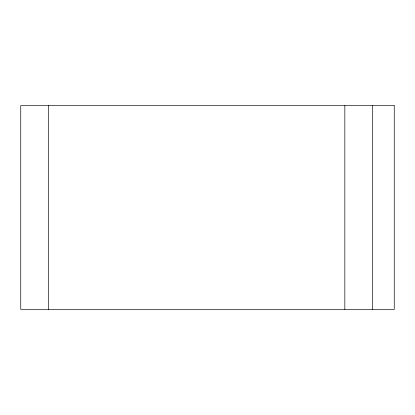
<?xml version="1.0" encoding="UTF-8"?>
<svg xmlns="http://www.w3.org/2000/svg" width="415" height="415" viewBox="0 0 415 415"><rect width="100%" height="100%" fill="white"/><g stroke="black" fill="none" stroke-linecap="round" stroke-linejoin="round"><path stroke-width="0.62" d="M372.696 105.612L372.696 309.388M344.839 105.612L344.839 309.388M48.607 105.612L48.607 309.388M394.25 105.612L20.75 105.612L20.75 309.388L394.25 309.388L394.25 105.612"/></g></svg>
